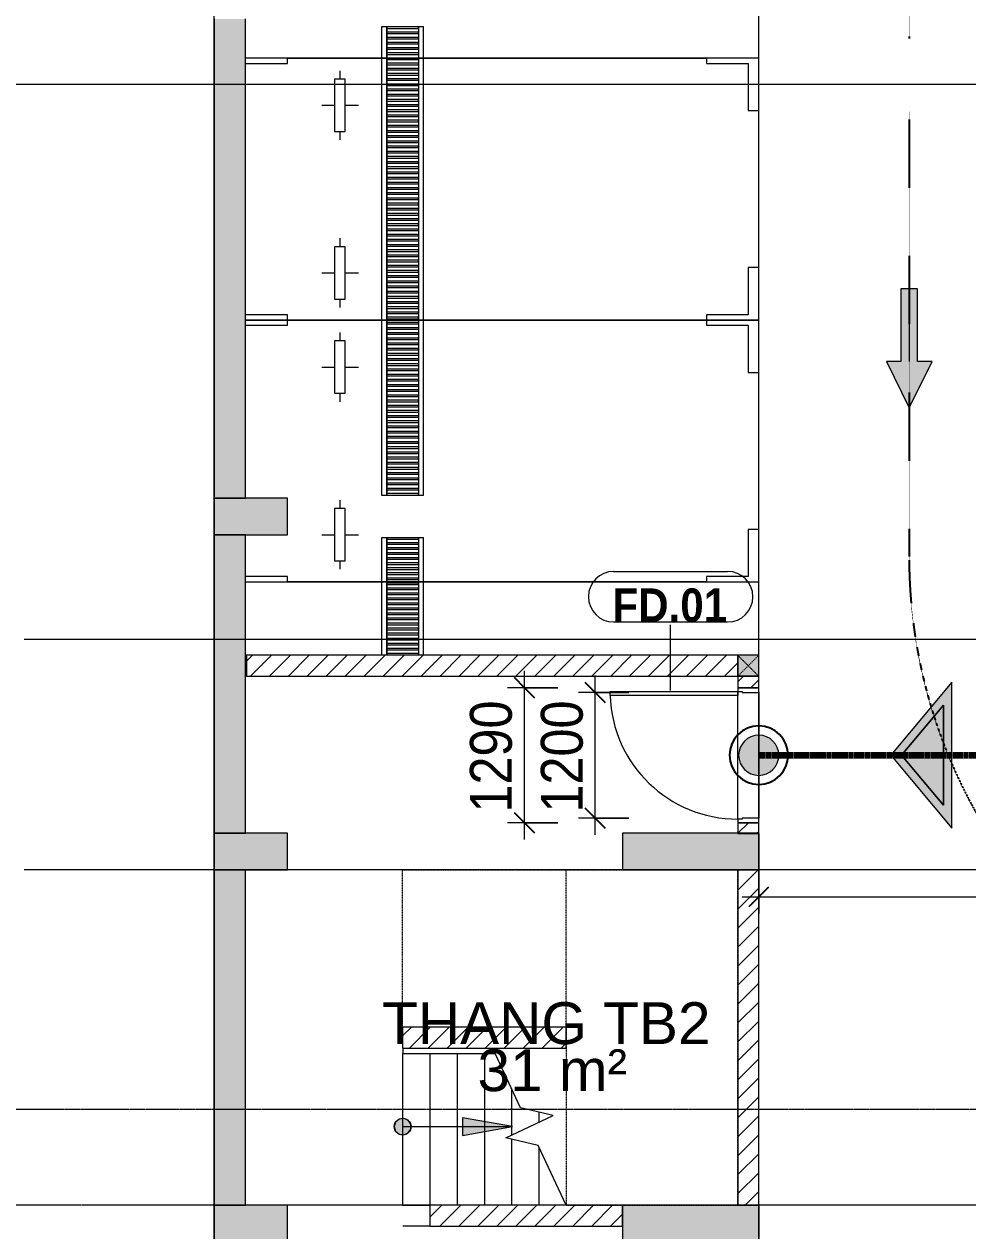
# Model space of a CAD drawing. Header units: millimetres. Extents: x 25998 to 252958, y -15958 to 83425.
# Drawn here: x 31839 to 40849, y 33591 to 45113 of the extents above; entities that cross this region are included whole.
import ezdxf

# ---------------------------------------------------------------- set-up
doc = ezdxf.new("R2010")
doc.units = ezdxf.units.MM
for name, pattern in [('1 NÉT CALL OUT', [6, 3, -3]), ('Dash', [6, 3, -3]), ('Dash 1_16_', [3.175, 1.5875, -1.5875]), ('Dash 1_8_', [6.35, 3.175, -3.175]), ('Dash Dot 3_16_', [7.9375, 4.7625, -1.5875, 0, -1.5875]), ('Grid Line', [22.225, 12.7, -3.175, 3.175, -3.175]), ('Overhead', [3.96875, 2.38125, -1.5875])]:
    doc.linetypes.add(name, pattern=pattern)
for name, color, linetype, lineweight in [('0-1', 7, 'Continuous', 5), ('A-ANNO-DIMS', 211, 'Continuous', 9), ('A-ANNO-DIMS-160', 211, 'Continuous', 9), ('A-ANNO-NOTE', 131, 'Continuous', 9), ('A-ANNO-NOTE-1', 131, 'Continuous', 25), ('A-AREA', 32, 'Dash 1_8_', 9), ('A-AREA-IDEN', 2, 'Continuous', 9), ('A-DETL-1', 90, 'Dash 1_16_', 25), ('A-DETL-2', 90, '1 NÉT CALL OUT', 100), ('A-DETL-GENF-2', 1, 'Continuous', 9), ('A-DOOR-1', 1, 'Continuous', 9), ('A-DOOR-FRAM-1', 1, 'Continuous', 9), ('A-DOOR-IDEN', 31, 'Continuous', 9), ('A-FLOR', 192, 'Continuous', 9), ('A-FLOR-HRAL', 11, 'Continuous', 9), ('A-WALL', 113, 'Continuous', 9), ('A-WALL-1', 113, 'Continuous', 18), ('A-WALL-PATT-1', 7, 'Continuous', 9), ('A-WALL-PATT-2', 111, 'Continuous', 9), ('C-PRKG', 70, 'Continuous', 9), ('G-ANNO-SYMB-1', 111, 'Dash Dot 3_16_', 18), ('L-SITE-WALL-1', 250, 'Continuous', 18), ('L-SITE-WALL-2', 7, 'Continuous', 9), ('M-EQPM', 50, 'Continuous', 9), ('S-COLS', 52, 'Continuous', 9), ('S-COLS-1', 52, 'Continuous', 5), ('S-COLS-2', 250, 'Continuous', 18), ('S-COLS-3', 7, 'Continuous', 9), ('S-COLS-4', 52, 'Dash', 9), ('S-COLS-5', 52, 'Continuous', 18), ('S-COLS-HDLN', 52, 'Dash', 9), ('S-GRID-1', 1, 'Grid Line', 9), ('S-STRS', 31, 'Continuous', 9), ('S-STRS-ANNO', 31, 'Continuous', 9), ('S-STRS-MBND', 31, 'Overhead', 9), ('S-STRS-MBND-1', 31, 'Continuous', 9)]:
    doc.layers.add(name, color=color, linetype=linetype, lineweight=lineweight)
doc.styles.add('Arial_3', font='arial_0.ttf', dxfattribs={"height": 400})
doc.styles.add('Arial_B', font='arialbd_0.ttf', dxfattribs={"width": 0.9, "height": 320})
doc.styles.add('UTM Avo', font='UTM Avo.ttf', dxfattribs={"width": 0.9, "height": 400})
doc.dimstyles.new('1_Dim_chi_tiet_2_5', dxfattribs={"dimscale": 304.8, "dimtxt": 399.720379, "dimasz": 0.629921, "dimexe": 0.524934, "dimexo": 0.0625, "dimgap": 0.052493, "dimtad": 1, "dimdec": 0, "dimrnd": 5, "dimzin": 0, "dimdsep": 46, "dimtxsty": 'UTM Avo', "dimblk1": 'OBLIQUE', "dimblk2": 'OBLIQUE', "dimsah": 1, "dimcen": 0.09, "dimdle": 0.524934, "dimazin": 0, "dimtfac": 1, "dimtdec": 4, "dimtix": 1, "dimtmove": 0, "dimatfit": 3, "dimfxl": 1.049869, "dimfxlon": 1, "dimtvp": 1, "dimtolj": 1, "dimtzin": 0, "dimarcsym": 2})
pattern_1 = [(45, (0, 0), (-90.50967, 90.50967), [])]

# ---------------------------------------------------------------- blocks, each defined once
blk = doc.blocks.new('NCV_TKTC_KET CAU_rvt-1-TKCS_MB TẦNG HẦM')
at = {"layer": 'A-WALL-PATT-1'}
for points in [[(33653, 40587), (33953, 40587), (33953, 45162), (33653, 45162), (33653, 40587)], [(33653, 37387), (33953, 37387), (33953, 40237), (33653, 40237), (33653, 38432)], [(33653, 33837), (33953, 33837), (33953, 37037), (33653, 37037), (33653, 33837)]]:
    blk.add_hatch(color=256, dxfattribs=at).paths.add_polyline_path(points)
at = {"layer": 'S-COLS-1'}
for points in [[(34353, 40237), (34353, 40587), (33653, 40587), (33653, 40237), (33963, 40237)], [(33653, 37037), (34353, 37037), (34353, 37387), (33653, 37387), (33653, 37037)], [(38653, 37037), (38853, 37037), (38853, 37387), (37553, 37387), (37553, 37037)], [(33653, 33487), (34353, 33487), (34353, 33837), (33653, 33837), (33653, 33487)], [(38653, 33487), (38853, 33487), (38853, 33836), (37553, 33837), (37553, 33487), (38381, 33487)]]:
    blk.add_hatch(color=256, dxfattribs=at).paths.add_polyline_path(points)
at = {"layer": 'L-SITE-WALL-1'}
for p, q in [((33653, 45162), (33653, 40587)), ((33953, 40587), (33953, 45162)), ((33653, 40237), (33653, 37387)), ((33953, 37387), (33953, 40237)), ((33653, 37037), (33653, 33837)), ((33953, 33837), (33953, 37037))]:
    blk.add_line(p, q, dxfattribs=at)
at = {"layer": 'L-SITE-WALL-2'}
for p, q in [((33653, 40587), (33953, 40587)), ((33953, 40237), (33653, 40237)), ((33653, 37387), (33953, 37387)), ((33953, 37037), (33653, 37037)), ((33653, 33837), (33953, 33837))]:
    blk.add_line(p, q, dxfattribs=at)
at = {"layer": 'S-COLS-2'}
for p, q in [((33653, 40587), (33653, 40237)), ((34353, 40587), (33953, 40587)), ((34353, 40237), (34353, 40587)), ((33953, 40237), (34353, 40237)), ((33653, 37387), (33653, 37037)), ((34353, 37387), (33953, 37387)), ((34353, 37037), (34353, 37387)), ((37553, 37387), (37553, 37037)), ((38853, 37387), (37553, 37387)), ((38853, 37037), (38853, 37387)), ((33953, 37037), (34353, 37037)), ((37553, 37037), (38853, 37037)), ((33653, 33837), (33653, 33487)), ((34353, 33837), (33953, 33837)), ((34353, 33487), (34353, 33837)), ((37553, 33837), (37553, 33487)), ((38853, 33837), (37553, 33837)), ((38853, 33487), (38853, 33837))]:
    blk.add_line(p, q, dxfattribs=at)
at = {"layer": 'S-COLS-3'}
for p, q in [((33953, 40587), (33653, 40587)), ((33653, 40237), (33953, 40237)), ((33953, 37387), (33653, 37387)), ((33653, 37037), (33953, 37037)), ((33953, 33837), (33653, 33837))]:
    blk.add_line(p, q, dxfattribs=at)
blk = doc.blocks.new('xe oto1 - xe oto-V7-TKCS_MB TẦNG HẦM')
at = {"layer": 'C-PRKG'}
for p, q in [((-2500, 4900), (-2500, 4500)), ((-2500, 4900), (-2500, 0)), ((-2450, 4500), (-2450, 4900)), ((-50, 4900), (-50, 4500)), ((0, 4500), (0, 4900)), ((0, 0), (0, 4900)), ((-2500, 4500), (-2450, 4500)), ((-2500, 500), (-2500, 4500)), ((-2500, 4500), (-2500, 500)), ((-50, 4500), (0, 4500)), ((0, 500), (0, 4500)), ((0, 4500), (0, 500)), ((-2050, 4170), (-2050, 4050)), ((-2050, 4170), (-2050, 4050)), ((-450, 4170), (-450, 4050)), ((-450, 4170), (-450, 4050)), ((-1800, 4050), (-2300, 4050)), ((-2300, 4050), (-2300, 3950)), ((-1800, 3950), (-1800, 4050)), ((-200, 4050), (-700, 4050)), ((-700, 4050), (-700, 3950)), ((-200, 3950), (-200, 4050)), ((-2300, 4000), (-2380, 4000)), ((-2300, 4000), (-2380, 4000)), ((-2300, 3950), (-1800, 3950)), ((-2050, 3950), (-2050, 3820)), ((-2050, 3950), (-2050, 3820)), ((-1720, 4000), (-1800, 4000)), ((-1720, 4000), (-1800, 4000)), ((-700, 4000), (-780, 4000)), ((-700, 4000), (-780, 4000)), ((-700, 3950), (-200, 3950)), ((-450, 3950), (-450, 3820)), ((-450, 3950), (-450, 3820)), ((-120, 4000), (-200, 4000)), ((-120, 4000), (-200, 4000)), ((-2450, 500), (-2500, 500)), ((-2500, 500), (-2500, 0)), ((-2450, 100), (-2450, 500)), ((0, 500), (-50, 500)), ((-50, 500), (-50, 100)), ((0, 0), (0, 500)), ((-2500, 0), (-2000, 0)), ((-2500, 0), (0, 0)), ((-2000, 100), (-2450, 100)), ((-2000, 0), (-2000, 100)), ((-500, 100), (-500, 0)), ((-50, 100), (-500, 100)), ((-500, 0), (0, 0))]:
    blk.add_line(p, q, dxfattribs=at)
blk = doc.blocks.new('FD_01 - FD_01-1200x2200mm-1787917-TKCS_MB TẦNG HẦM')
at = {"layer": 'A-DETL-GENF-2'}
for p, q in [((570, 100), (570, 1320)), ((570, 1320), (610, 1320)), ((610, 1320), (610, 100)), ((610, 100), (570, 100))]:
    blk.add_line(p, q, dxfattribs=at)
blk.add_arc((610, 100), 1220, 91.8789, 180, dxfattribs=at)
at = {"layer": 'A-DOOR-FRAM-1'}
for p, q in [((-610, 100), (-645, 100)), ((-645, 100), (-645, -100)), ((-610, 60), (-610, 100)), ((-600, 60), (-610, 60)), ((-600, -100), (-600, 60)), ((610, 60), (600, 60)), ((600, 60), (600, -100)), ((645, 100), (610, 100)), ((610, 100), (610, 60)), ((645, -100), (645, 100)), ((-645, -100), (-600, -100)), ((600, -100), (645, -100))]:
    blk.add_line(p, q, dxfattribs=at)
blk = doc.blocks.new('THOAT NUOC 300 - w300-4035849-TKCS_MB TẦNG HẦM')
at = {"layer": 'M-EQPM'}
for p, q in [((-2237.5, 150), (-2237.5, 200)), ((-2237.5, 200), (2237.5, 200)), ((-2237.5, -150), (-2237.5, 150)), ((-2217.5, 150), (-2237.5, 150)), ((2237.5, 150), (-2237.5, 150)), ((-2217.5, 150), (-2217.5, -150)), ((-2188, -150), (-2188, 150)), ((-2168, 150), (-2188, 150)), ((-2168, 150), (-2168, -150)), ((-2138.5, -150), (-2138.5, 150)), ((-2118.5, 150), (-2138.5, 150)), ((-2118.5, 150), (-2118.5, -150)), ((-2089, -150), (-2089, 150)), ((-2069, 150), (-2089, 150)), ((-2069, 150), (-2069, -150)), ((-2039.5, -150), (-2039.5, 150)), ((-2019.5, 150), (-2039.5, 150)), ((-2019.5, 150), (-2019.5, -150)), ((-1990, -150), (-1990, 150)), ((-1970, 150), (-1990, 150)), ((-1970, 150), (-1970, -150)), ((-1940.5, -150), (-1940.5, 150)), ((-1920.5, 150), (-1940.5, 150)), ((-1920.5, 150), (-1920.5, -150)), ((-1891, -150), (-1891, 150)), ((-1871, 150), (-1891, 150)), ((-1871, 150), (-1871, -150)), ((-1841.5, -150), (-1841.5, 150)), ((-1821.5, 150), (-1841.5, 150)), ((-1821.5, 150), (-1821.5, -150)), ((-1792, -150), (-1792, 150)), ((-1772, 150), (-1792, 150)), ((-1772, 150), (-1772, -150)), ((-1742.5, -150), (-1742.5, 150)), ((-1722.5, 150), (-1742.5, 150)), ((-1722.5, 150), (-1722.5, -150)), ((-1693, -150), (-1693, 150)), ((-1673, 150), (-1693, 150)), ((-1673, 150), (-1673, -150)), ((-1643.5, -150), (-1643.5, 150)), ((-1623.5, 150), (-1643.5, 150)), ((-1623.5, 150), (-1623.5, -150)), ((-1594, -150), (-1594, 150)), ((-1574, 150), (-1594, 150)), ((-1574, 150), (-1574, -150)), ((-1544.5, -150), (-1544.5, 150)), ((-1524.5, 150), (-1544.5, 150)), ((-1524.5, 150), (-1524.5, -150)), ((-1495, -150), (-1495, 150)), ((-1475, 150), (-1495, 150)), ((-1475, 150), (-1475, -150)), ((-1445.5, -150), (-1445.5, 150)), ((-1425.5, 150), (-1445.5, 150)), ((-1425.5, 150), (-1425.5, -150)), ((-1396, -150), (-1396, 150)), ((-1376, 150), (-1396, 150)), ((-1376, 150), (-1376, -150)), ((-1346.5, -150), (-1346.5, 150)), ((-1326.5, 150), (-1346.5, 150)), ((-1326.5, 150), (-1326.5, -150)), ((-1297, -150), (-1297, 150)), ((-1277, 150), (-1297, 150)), ((-1277, 150), (-1277, -150)), ((-1247.5, -150), (-1247.5, 150)), ((-1227.5, 150), (-1247.5, 150)), ((-1227.5, 150), (-1227.5, -150)), ((-1198, -150), (-1198, 150)), ((-1178, 150), (-1198, 150)), ((-1178, 150), (-1178, -150)), ((-1148.5, -150), (-1148.5, 150)), ((-1128.5, 150), (-1148.5, 150)), ((-1128.5, 150), (-1128.5, -150)), ((-1099, -150), (-1099, 150)), ((-1079, 150), (-1099, 150)), ((-1079, 150), (-1079, -150)), ((-1049.5, -150), (-1049.5, 150)), ((-1029.5, 150), (-1049.5, 150)), ((-1029.5, 150), (-1029.5, -150)), ((-1000, -150), (-1000, 150)), ((-980, 150), (-1000, 150)), ((-980, 150), (-980, -150)), ((-950.5, -150), (-950.5, 150)), ((-930.5, 150), (-950.5, 150)), ((-930.5, 150), (-930.5, -150)), ((-901, -150), (-901, 150)), ((-881, 150), (-901, 150)), ((-881, 150), (-881, -150)), ((-851.5, -150), (-851.5, 150)), ((-831.5, 150), (-851.5, 150)), ((-831.5, 150), (-831.5, -150)), ((-802, -150), (-802, 150)), ((-782, 150), (-802, 150)), ((-782, 150), (-782, -150)), ((-752.5, -150), (-752.5, 150)), ((-732.5, 150), (-752.5, 150)), ((-732.5, 150), (-732.5, -150)), ((-703, -150), (-703, 150)), ((-683, 150), (-703, 150)), ((-683, 150), (-683, -150)), ((-653.5, -150), (-653.5, 150)), ((-633.5, 150), (-653.5, 150)), ((-633.5, 150), (-633.5, -150)), ((-604, -150), (-604, 150)), ((-584, 150), (-604, 150)), ((-584, 150), (-584, -150)), ((-554.5, -150), (-554.5, 150)), ((-534.5, 150), (-554.5, 150)), ((-534.5, 150), (-534.5, -150)), ((-505, -150), (-505, 150)), ((-485, 150), (-505, 150)), ((-485, 150), (-485, -150)), ((-455.5, -150), (-455.5, 150)), ((-435.5, 150), (-455.5, 150)), ((-435.5, 150), (-435.5, -150)), ((-406, -150), (-406, 150)), ((-386, 150), (-406, 150)), ((-386, 150), (-386, -150)), ((-356.5, -150), (-356.5, 150)), ((-336.5, 150), (-356.5, 150)), ((-336.5, 150), (-336.5, -150)), ((-307, -150), (-307, 150)), ((-287, 150), (-307, 150)), ((-287, 150), (-287, -150)), ((-257.5, -150), (-257.5, 150)), ((-237.5, 150), (-257.5, 150)), ((-237.5, 150), (-237.5, -150)), ((-208, -150), (-208, 150)), ((-188, 150), (-208, 150)), ((-188, 150), (-188, -150)), ((-158.5, -150), (-158.5, 150)), ((-138.5, 150), (-158.5, 150)), ((-138.5, 150), (-138.5, -150)), ((-109, -150), (-109, 150)), ((-89, 150), (-109, 150)), ((-89, 150), (-89, -150)), ((-59.5, -150), (-59.5, 150)), ((-39.5, 150), (-59.5, 150)), ((-39.5, 150), (-39.5, -150)), ((-10, -150), (-10, 150)), ((10, 150), (-10, 150)), ((10, 150), (10, -150)), ((39.5, -150), (39.5, 150)), ((59.5, 150), (39.5, 150)), ((59.5, 150), (59.5, -150)), ((89, -150), (89, 150)), ((109, 150), (89, 150)), ((109, 150), (109, -150)), ((138.5, -150), (138.5, 150)), ((158.5, 150), (138.5, 150)), ((158.5, 150), (158.5, -150)), ((188, -150), (188, 150)), ((208, 150), (188, 150)), ((208, 150), (208, -150)), ((237.5, -150), (237.5, 150)), ((257.5, 150), (237.5, 150)), ((257.5, 150), (257.5, -150)), ((287, -150), (287, 150)), ((307, 150), (287, 150)), ((307, 150), (307, -150)), ((336.5, -150), (336.5, 150)), ((356.5, 150), (336.5, 150)), ((356.5, 150), (356.5, -150)), ((386, -150), (386, 150)), ((406, 150), (386, 150)), ((406, 150), (406, -150)), ((435.5, -150), (435.5, 150)), ((455.5, 150), (435.5, 150)), ((455.5, 150), (455.5, -150)), ((485, -150), (485, 150)), ((505, 150), (485, 150)), ((505, 150), (505, -150)), ((534.5, -150), (534.5, 150)), ((554.5, 150), (534.5, 150)), ((554.5, 150), (554.5, -150)), ((584, -150), (584, 150)), ((604, 150), (584, 150)), ((604, 150), (604, -150)), ((633.5, -150), (633.5, 150)), ((653.5, 150), (633.5, 150)), ((653.5, 150), (653.5, -150)), ((683, -150), (683, 150)), ((703, 150), (683, 150)), ((703, 150), (703, -150)), ((732.5, -150), (732.5, 150)), ((752.5, 150), (732.5, 150)), ((752.5, 150), (752.5, -150)), ((782, -150), (782, 150)), ((802, 150), (782, 150)), ((802, 150), (802, -150)), ((831.5, -150), (831.5, 150)), ((851.5, 150), (831.5, 150)), ((851.5, 150), (851.5, -150)), ((881, -150), (881, 150)), ((901, 150), (881, 150)), ((901, 150), (901, -150)), ((930.5, -150), (930.5, 150)), ((950.5, 150), (930.5, 150)), ((950.5, 150), (950.5, -150)), ((980, -150), (980, 150)), ((1000, 150), (980, 150)), ((1000, 150), (1000, -150)), ((1029.5, -150), (1029.5, 150)), ((1049.5, 150), (1029.5, 150)), ((1049.5, 150), (1049.5, -150)), ((1079, -150), (1079, 150)), ((1099, 150), (1079, 150)), ((1099, 150), (1099, -150)), ((1128.5, -150), (1128.5, 150)), ((1148.5, 150), (1128.5, 150)), ((1148.5, 150), (1148.5, -150)), ((1178, -150), (1178, 150)), ((1198, 150), (1178, 150)), ((1198, 150), (1198, -150)), ((1227.5, -150), (1227.5, 150)), ((1247.5, 150), (1227.5, 150)), ((1247.5, 150), (1247.5, -150)), ((1277, -150), (1277, 150)), ((1297, 150), (1277, 150)), ((1297, 150), (1297, -150)), ((1326.5, -150), (1326.5, 150)), ((1346.5, 150), (1326.5, 150)), ((1346.5, 150), (1346.5, -150)), ((1376, -150), (1376, 150)), ((1396, 150), (1376, 150)), ((1396, 150), (1396, -150)), ((1425.5, -150), (1425.5, 150)), ((1445.5, 150), (1425.5, 150)), ((1445.5, 150), (1445.5, -150)), ((1475, -150), (1475, 150)), ((1495, 150), (1475, 150)), ((1495, 150), (1495, -150)), ((1524.5, -150), (1524.5, 150)), ((1544.5, 150), (1524.5, 150)), ((1544.5, 150), (1544.5, -150)), ((1574, -150), (1574, 150)), ((1594, 150), (1574, 150)), ((1594, 150), (1594, -150)), ((1623.5, -150), (1623.5, 150)), ((1643.5, 150), (1623.5, 150)), ((1643.5, 150), (1643.5, -150)), ((1673, -150), (1673, 150)), ((1693, 150), (1673, 150)), ((1693, 150), (1693, -150)), ((1722.5, -150), (1722.5, 150)), ((1742.5, 150), (1722.5, 150)), ((1742.5, 150), (1742.5, -150)), ((1772, -150), (1772, 150)), ((1792, 150), (1772, 150)), ((1792, 150), (1792, -150)), ((1821.5, -150), (1821.5, 150)), ((1841.5, 150), (1821.5, 150)), ((1841.5, 150), (1841.5, -150)), ((1871, -150), (1871, 150)), ((1891, 150), (1871, 150)), ((1891, 150), (1891, -150)), ((1920.5, -150), (1920.5, 150)), ((1940.5, 150), (1920.5, 150)), ((1940.5, 150), (1940.5, -150)), ((1970, -150), (1970, 150)), ((1990, 150), (1970, 150)), ((1990, 150), (1990, -150)), ((2019.5, -150), (2019.5, 150)), ((2039.5, 150), (2019.5, 150)), ((2039.5, 150), (2039.5, -150)), ((2069, -150), (2069, 150)), ((2089, 150), (2069, 150)), ((2089, 150), (2089, -150)), ((2118.5, -150), (2118.5, 150)), ((2138.5, 150), (2118.5, 150)), ((2138.5, 150), (2138.5, -150)), ((2168, -150), (2168, 150)), ((2188, 150), (2168, 150)), ((2188, 150), (2188, -150)), ((2217.5, -150), (2217.5, 150)), ((2237.5, 150), (2217.5, 150)), ((2237.5, 200), (2237.5, 150)), ((2237.5, 150), (2237.5, -150)), ((-2237.5, -150), (-2217.5, -150)), ((-2237.5, -200), (-2237.5, -150)), ((2237.5, -150), (-2237.5, -150)), ((-2237.5, -200), (2237.5, -200)), ((-2188, -150), (-2168, -150)), ((-2138.5, -150), (-2118.5, -150)), ((-2089, -150), (-2069, -150)), ((-2039.5, -150), (-2019.5, -150)), ((-1990, -150), (-1970, -150)), ((-1940.5, -150), (-1920.5, -150)), ((-1891, -150), (-1871, -150)), ((-1841.5, -150), (-1821.5, -150)), ((-1792, -150), (-1772, -150)), ((-1742.5, -150), (-1722.5, -150)), ((-1693, -150), (-1673, -150)), ((-1643.5, -150), (-1623.5, -150)), ((-1594, -150), (-1574, -150)), ((-1544.5, -150), (-1524.5, -150)), ((-1495, -150), (-1475, -150)), ((-1445.5, -150), (-1425.5, -150)), ((-1396, -150), (-1376, -150)), ((-1346.5, -150), (-1326.5, -150)), ((-1297, -150), (-1277, -150)), ((-1247.5, -150), (-1227.5, -150)), ((-1198, -150), (-1178, -150)), ((-1148.5, -150), (-1128.5, -150)), ((-1099, -150), (-1079, -150)), ((-1049.5, -150), (-1029.5, -150)), ((-1000, -150), (-980, -150)), ((-950.5, -150), (-930.5, -150)), ((-901, -150), (-881, -150)), ((-851.5, -150), (-831.5, -150)), ((-802, -150), (-782, -150)), ((-752.5, -150), (-732.5, -150)), ((-703, -150), (-683, -150)), ((-653.5, -150), (-633.5, -150)), ((-604, -150), (-584, -150)), ((-554.5, -150), (-534.5, -150)), ((-505, -150), (-485, -150)), ((-455.5, -150), (-435.5, -150)), ((-406, -150), (-386, -150)), ((-356.5, -150), (-336.5, -150)), ((-307, -150), (-287, -150)), ((-257.5, -150), (-237.5, -150)), ((-208, -150), (-188, -150)), ((-158.5, -150), (-138.5, -150)), ((-109, -150), (-89, -150)), ((-59.5, -150), (-39.5, -150)), ((-10, -150), (10, -150)), ((39.5, -150), (59.5, -150)), ((89, -150), (109, -150)), ((138.5, -150), (158.5, -150)), ((188, -150), (208, -150)), ((237.5, -150), (257.5, -150)), ((287, -150), (307, -150)), ((336.5, -150), (356.5, -150)), ((386, -150), (406, -150)), ((435.5, -150), (455.5, -150)), ((485, -150), (505, -150)), ((534.5, -150), (554.5, -150)), ((584, -150), (604, -150)), ((633.5, -150), (653.5, -150)), ((683, -150), (703, -150)), ((732.5, -150), (752.5, -150)), ((782, -150), (802, -150)), ((831.5, -150), (851.5, -150)), ((881, -150), (901, -150)), ((930.5, -150), (950.5, -150)), ((980, -150), (1000, -150)), ((1029.5, -150), (1049.5, -150)), ((1079, -150), (1099, -150)), ((1128.5, -150), (1148.5, -150)), ((1178, -150), (1198, -150)), ((1227.5, -150), (1247.5, -150)), ((1277, -150), (1297, -150)), ((1326.5, -150), (1346.5, -150)), ((1376, -150), (1396, -150)), ((1425.5, -150), (1445.5, -150)), ((1475, -150), (1495, -150)), ((1524.5, -150), (1544.5, -150)), ((1574, -150), (1594, -150)), ((1623.5, -150), (1643.5, -150)), ((1673, -150), (1693, -150)), ((1722.5, -150), (1742.5, -150)), ((1772, -150), (1792, -150)), ((1821.5, -150), (1841.5, -150)), ((1871, -150), (1891, -150)), ((1920.5, -150), (1940.5, -150)), ((1970, -150), (1990, -150)), ((2019.5, -150), (2039.5, -150)), ((2069, -150), (2089, -150)), ((2118.5, -150), (2138.5, -150)), ((2168, -150), (2188, -150)), ((2217.5, -150), (2237.5, -150)), ((2237.5, -150), (2237.5, -200))]:
    blk.add_line(p, q, dxfattribs=at)
blk = doc.blocks.new('Top Rail Type - Top Rail_Internal_-3803900-TKCS_MB TẦNG HẦM')
at = {"layer": 'A-FLOR-HRAL'}
for p, q in [((35453, 35335), (35453, 35285)), ((35453, 35335), (36313, 35335)), ((35453, 35285), (36337, 35285)), ((36337, 35285), (36313, 35335))]:
    blk.add_line(p, q, dxfattribs=at)
blk = doc.blocks.new('G1_SOF - BO TRU - 200x200-3845341-TKCS_MB TẦNG HẦM')
at = {"layer": 'S-COLS-HDLN'}
for p, q in [((-100, 100), (100, -100)), ((100, 100), (-100, -100))]:
    blk.add_line(p, q, dxfattribs=at)
blk = doc.blocks.new('THOAT NUOC 300 - w300-4038355-TKCS_MB TẦNG HẦM')
at = {"layer": 'M-EQPM'}
for p, q in [((-562, 200), (563, 200)), ((-542, 150), (-562, 150)), ((563, 150), (-562, 150)), ((-542, 150), (-542, -150)), ((-514, -150), (-514, 150)), ((-494, 150), (-514, 150)), ((-494, 150), (-494, -150)), ((-466, -150), (-466, 150)), ((-446, 150), (-466, 150)), ((-446, 150), (-446, -150)), ((-418, -150), (-418, 150)), ((-398, 150), (-418, 150)), ((-398, 150), (-398, -150)), ((-370, -150), (-370, 150)), ((-350, 150), (-370, 150)), ((-350, 150), (-350, -150)), ((-322, -150), (-322, 150)), ((-302, 150), (-322, 150)), ((-302, 150), (-302, -150)), ((-274, -150), (-274, 150)), ((-254, 150), (-274, 150)), ((-254, 150), (-254, -150)), ((-226, -150), (-226, 150)), ((-206, 150), (-226, 150)), ((-206, 150), (-206, -150)), ((-178, -150), (-178, 150)), ((-158, 150), (-178, 150)), ((-158, 150), (-158, -150)), ((-130, -150), (-130, 150)), ((-110, 150), (-130, 150)), ((-110, 150), (-110, -150)), ((-82, -150), (-82, 150)), ((-62, 150), (-82, 150)), ((-62, 150), (-62, -150)), ((-34, -150), (-34, 150)), ((-14, 150), (-34, 150)), ((-14, 150), (-14, -150)), ((14, -150), (14, 150)), ((34, 150), (14, 150)), ((34, 150), (34, -150)), ((62, -150), (62, 150)), ((82, 150), (62, 150)), ((82, 150), (82, -150)), ((110, -150), (110, 150)), ((130, 150), (110, 150)), ((130, 150), (130, -150)), ((158, -150), (158, 150)), ((178, 150), (158, 150)), ((178, 150), (178, -150)), ((206, -150), (206, 150)), ((226, 150), (206, 150)), ((226, 150), (226, -150)), ((254, -150), (254, 150)), ((274, 150), (254, 150)), ((274, 150), (274, -150)), ((302, -150), (302, 150)), ((322, 150), (302, 150)), ((322, 150), (322, -150)), ((350, -150), (350, 150)), ((370, 150), (350, 150)), ((370, 150), (370, -150)), ((398, -150), (398, 150)), ((418, 150), (398, 150)), ((418, 150), (418, -150)), ((446, -150), (446, 150)), ((466, 150), (446, 150)), ((466, 150), (466, -150)), ((494, -150), (494, 150)), ((514, 150), (494, 150)), ((514, 150), (514, -150)), ((543, -150), (543, 150)), ((563, 150), (543, 150)), ((563, 200), (563, 150)), ((563, 150), (563, -150)), ((-562, -150), (-542, -150)), ((563, -150), (-562, -150)), ((-562, -200), (563, -200)), ((-514, -150), (-494, -150)), ((-466, -150), (-446, -150)), ((-418, -150), (-398, -150)), ((-370, -150), (-350, -150)), ((-322, -150), (-302, -150)), ((-274, -150), (-254, -150)), ((-226, -150), (-206, -150)), ((-178, -150), (-158, -150)), ((-130, -150), (-110, -150)), ((-82, -150), (-62, -150)), ((-34, -150), (-14, -150)), ((14, -150), (34, -150)), ((62, -150), (82, -150)), ((110, -150), (130, -150)), ((158, -150), (178, -150)), ((206, -150), (226, -150)), ((254, -150), (274, -150)), ((302, -150), (322, -150)), ((350, -150), (370, -150)), ((398, -150), (418, -150)), ((446, -150), (466, -150)), ((494, -150), (514, -150)), ((543, -150), (563, -150)), ((563, -150), (563, -200))]:
    blk.add_line(p, q, dxfattribs=at)
blk = doc.blocks.new('MUI TEN - Moc lat gach-622134-TKCS_MB TẦNG HẦM')
at = {"layer": 'A-ANNO-NOTE'}
blk.add_hatch(color=256, dxfattribs=at).paths.add_polyline_path([(-0.511, 2.7), (-1.367, 2.7), (-0.011, 5.48), (1.345, 2.7), (0.489, 2.7), (0.489, -1.628), (-0.511, -1.628)])
for p, q in [((-0.011, 5.48), (-1.367, 2.7)), ((1.345, 2.7), (-0.011, 5.48)), ((-1.367, 2.7), (-0.511, 2.7)), ((-0.511, 2.7), (-0.511, -1.628)), ((-0.011, -1.298), (-0.011, 2.7)), ((0.489, -1.628), (0.489, 2.7)), ((0.489, 2.7), (1.345, 2.7)), ((-0.511, -1.628), (0.489, -1.628))]:
    blk.add_line(p, q, dxfattribs=at)
blk = doc.blocks.new('DIMBLOCK21-TKCS_MB TẦNG HẦM')
at = {"layer": 'A-ANNO-DIMS-160'}
for p, q in [((38853, 37101), (38853, 36621)), ((38853, 36781), (38853, 37101)), ((44453, 37101), (44453, 36621)), ((44453, 36781), (44453, 37101)), ((38693, 36781), (44613, 36781))]:
    blk.add_line(p, q, dxfattribs=at)
at = {"layer": 'A-ANNO-DIMS-160', "lineweight": 25}
for p, q in [((38853, 36781), (38949, 36877)), ((44453, 36781), (44549, 36877)), ((38853, 36781), (38757, 36685)), ((44453, 36781), (44357, 36685))]:
    blk.add_line(p, q, dxfattribs=at)
at = {"layer": 'A-ANNO-DIMS-160', "color": 0, "insert": (41105, 37301), "char_height": 400, "width": 1314.64, "attachment_point": 1, "line_spacing_factor": 1.110334, "style": 'UTM Avo'}
blk.add_mtext('5600', dxfattribs=at)
blk = doc.blocks.new('_Oblique')
at = {"color": 0, "linetype": 'ByBlock', "lineweight": -2}
blk.add_line((-0.5, -0.5), (0.5, 0.5), dxfattribs=at)
blk = doc.blocks.new('HDNDCT_GHI CHÚ CỬA CHỐNG CHÁY EI60 - HDNDCT_GHI CHÚ CỬA CHỐNG CHÁY EI60-1614697-TKCS_MB TẦNG HẦM')
at = {"layer": 'A-ANNO-NOTE'}
h = blk.add_hatch(color=256, dxfattribs=at)
edge = h.paths.add_edge_path()
edge.add_arc((0, 0), 1.2, 0, 180)
edge.add_arc((0, 0), 1.2, 180, 360)
for radius, start, end in [(1.75, 360, 180), (1.2, 360, 180), (1.2, 180, 360)]:
    blk.add_arc((0, 0), radius, start, end, dxfattribs=at)
at = {"layer": 'A-ANNO-NOTE-1'}
for start, end in [(360, 180), (180, 360)]:
    blk.add_arc((0, 0), 1.75, start, end, dxfattribs=at)
blk = doc.blocks.new('STN_Door Tag - STN_Door Tag-1788670-TKCS_MB TẦNG HẦM')
at = {"layer": 'A-DOOR-IDEN'}
for p, q in [((-3.37, 1.495), (3.431, 1.495)), ((-3.37, -1.524), (3.431, -1.524))]:
    blk.add_line(p, q, dxfattribs=at)
for centre, start, end in [((-3.37, -0.015), 90, 270), ((3.431, -0.015), 270, 90)]:
    blk.add_arc(centre, 1.509, start, end, dxfattribs=at)
blk = doc.blocks.new('DIMBLOCK117-TKCS_MB TẦNG HẦM')
at = {"layer": 'A-ANNO-DIMS-160', "lineweight": 25}
for p, q in [((36615, 38777), (36519, 38873)), ((36615, 38777), (36711, 38681)), ((36615, 37487), (36519, 37583)), ((36615, 37487), (36711, 37391))]:
    blk.add_line(p, q, dxfattribs=at)
at = {"layer": 'A-ANNO-DIMS-160'}
for p, q in [((36615, 37327), (36615, 38937)), ((36935, 38777), (36455, 38777)), ((36615, 38777), (36935, 38777)), ((36935, 37487), (36455, 37487)), ((36615, 37487), (36935, 37487))]:
    blk.add_line(p, q, dxfattribs=at)
at = {"layer": 'A-ANNO-DIMS-160', "color": 0, "insert": (36095, 37584), "char_height": 400, "width": 1314.64, "attachment_point": 1, "rotation": 90, "line_spacing_factor": 1.110334, "style": 'UTM Avo'}
blk.add_mtext('1290', dxfattribs=at)
blk = doc.blocks.new('DIMBLOCK118-TKCS_MB TẦNG HẦM')
at = {"layer": 'A-ANNO-DIMS-160'}
for p, q in [((37291, 37372), (37291, 38892)), ((37611, 38732), (37131, 38732)), ((37291, 38732), (37611, 38732)), ((37611, 37532), (37131, 37532)), ((37291, 37532), (37611, 37532))]:
    blk.add_line(p, q, dxfattribs=at)
at = {"layer": 'A-ANNO-DIMS-160', "lineweight": 25}
for p, q in [((37291, 38732), (37195, 38828)), ((37291, 38732), (37387, 38636)), ((37291, 37532), (37195, 37628)), ((37291, 37532), (37387, 37436))]:
    blk.add_line(p, q, dxfattribs=at)
at = {"layer": 'A-ANNO-DIMS-160', "color": 0, "insert": (36772, 37584), "char_height": 400, "width": 1314.64, "attachment_point": 1, "rotation": 90, "line_spacing_factor": 1.110334, "style": 'UTM Avo'}
blk.add_mtext('1200', dxfattribs=at)
blk = doc.blocks.new('HDNDCT_MŨI TÊN THOÁT HIỂM - HDNDCT_MŨI TÊN THOÁT HIỂM-1614704-TKCS_MB TẦNG HẦM')
at = {"layer": 'A-ANNO-NOTE'}
h = blk.add_hatch(color=256, dxfattribs=at)
h.paths.add_polyline_path([(-3.153, 0), (0.5, 4.353), (0.5, -4.353)])
h.paths.add_polyline_path([(-2.5, 0), (0, -2.979), (0, 2.979)])
blk.add_hatch(color=256, dxfattribs=at).paths.add_polyline_path([(0, 2.979), (0, -2.979), (-2.5, 0)])
for p, q in [((0.5, 4.353), (-3.153, 0)), ((0.5, -4.353), (0.5, 4.353)), ((-2.5, 0), (0, 2.979)), ((0, 2.979), (-2.5, 0)), ((0, 2.979), (0, -2.979)), ((0, -2.979), (0, 2.979)), ((-3.153, 0), (0.5, -4.353)), ((0, -2.979), (-2.5, 0)), ((-2.5, 0), (0, -2.979))]:
    blk.add_line(p, q, dxfattribs=at)

msp = doc.modelspace()

# ---------------------------------------------------------------- hatches: boundary and pattern name
at = {"layer": 'A-WALL-PATT-2'}
h = msp.add_hatch(dxfattribs=at)
h.set_pattern_fill('FP_1', color=256, style=0, pattern_type=2)
h.set_pattern_definition(pattern_1)
h.paths.add_polyline_path([(35156.7, 38886.9), (38652.6, 38886.9), (38652.6, 39086.9), (33962.6, 39086.9), (33962.6, 38886.9)])
h = msp.add_hatch(dxfattribs=at)
h.set_pattern_fill('FP_1', color=256, style=0, pattern_type=2)
h.set_pattern_definition(pattern_1)
h.paths.add_polyline_path([(38852.6, 37384.2), (38852.6, 37486.9), (38652.6, 37486.9), (38652.7, 37386.9), (38852.6, 37386.9), (38852.6, 37384.2)])
h.paths.add_polyline_path([(38852.6, 38776.9), (38852.6, 38886.9), (38652.6, 38886.9), (38652.7, 38776.9), (38852.6, 38776.9)])
h = msp.add_hatch(dxfattribs=at)
h.set_pattern_fill('FP_1', color=256, style=0, pattern_type=2)
h.set_pattern_definition(pattern_1)
h.paths.add_polyline_path([(38852.7, 33835.6), (38852.6, 37036.9), (38652.7, 37036.9), (38652.7, 33835.6), (38852.6, 33835.6)])
h = msp.add_hatch(dxfattribs=at)
h.set_pattern_fill('FP_1', color=256, style=0, pattern_type=2)
h.set_pattern_definition(pattern_1)
h.paths.add_polyline_path([(37012.6, 35335.6), (37012.6, 35535.6), (35452.6, 35535.6), (35452.6, 35335.6)])
h = msp.add_hatch(dxfattribs=at)
h.set_pattern_fill('FP_1', color=256, style=0, pattern_type=2)
h.set_pattern_definition(pattern_1)
h.paths.add_polyline_path([(37552.6, 33636.9), (37552.6, 33836.9), (35712.6, 33836.9), (35712.6, 33636.9)])
at = {"layer": 'S-COLS-1'}
msp.add_hatch(color=256, dxfattribs=at).paths.add_polyline_path([(38652.6, 38886.9), (38852.6, 38886.9), (38852.6, 39086.9), (38652.6, 39086.9)])
at = {"layer": 'S-STRS-ANNO'}
h = msp.add_hatch(color=256, dxfattribs=at)
edge = h.paths.add_edge_path()
edge.add_arc((35452.6, 34585.6), 80, 0, 360)
for points in [[(35463.9, 34506.4), (35505, 34525.1), (35529.3, 34563), (35529.3, 34608.1), (35505, 34646), (35463.9, 34664.8), (35419.3, 34658.4), (35385.3, 34628.8), (35372.6, 34585.6), (35385.3, 34542.3), (35419.3, 34512.8)], [(36022.8, 34500.9), (36502.8, 34585.6), (36022.8, 34670.2)]]:
    msp.add_hatch(color=256, dxfattribs=at).paths.add_polyline_path(points)

# ---------------------------------------------------------------- linework, layer by layer
at = {"layer": 'A-AREA'}
msp.add_line((35712.6, 33636.9), (35452.6, 33636.9), dxfattribs=at)
at = {"layer": 'A-DETL-1'}
for p, q in [((40289, 54276.8), (40289, 44976.8)), ((40287.8, 44276.8), (40287.8, 40031.1))]:
    msp.add_line(p, q, dxfattribs=at)
msp.add_arc((45287.8, 40031.1), 5000, 180, 270, dxfattribs=at)
at = {"layer": 'A-DETL-2'}
msp.add_line((38852.6, 38131.9), (41697.6, 38131.9), dxfattribs=at)
at = {"layer": 'A-DOOR-IDEN'}
msp.add_line((38011.1, 38750.3), (38011.1, 39377.8), dxfattribs=at)
at = {"layer": 'A-FLOR'}
for p, q in [((35302.6, 40613.6), (35302.6, 45088.6)), ((35302.6, 45088.6), (35602.6, 45088.6)), ((35602.6, 45088.6), (35602.6, 40613.6)), ((35602.6, 40613.6), (35302.6, 40613.6)), ((35302.6, 39086.9), (35302.6, 40211.9)), ((35302.6, 40211.9), (35602.6, 40211.9)), ((35602.6, 40211.9), (35602.6, 39086.9)), ((33952.6, 39086.9), (33962.6, 39086.9)), ((33962.6, 38886.9), (33952.6, 38886.9)), ((38652.7, 37521.9), (38652.7, 38741.9)), ((38852.6, 38731.9), (38852.6, 37531.9)), ((38852.6, 37384.2), (38852.6, 37036.9)), ((38852.6, 33835.6), (38852.6, 33486.9))]:
    msp.add_line(p, q, dxfattribs=at)
at = {"layer": 'A-WALL'}
for p, q in [((38652.6, 38886.9), (38652.6, 39086.9)), ((38852.6, 38886.9), (38652.6, 38886.9))]:
    msp.add_line(p, q, dxfattribs=at)
at = {"layer": 'A-WALL-1'}
for p, q in [((38652.6, 39086.9), (33962.6, 39086.9)), ((33962.6, 39086.9), (33962.6, 38886.9)), ((33962.6, 38886.9), (38652.6, 38886.9)), ((38652.6, 38886.9), (38652.6, 38776.9)), ((38852.6, 38776.9), (38852.6, 38886.9)), ((38652.6, 38776.9), (38852.6, 38776.9)), ((38852.6, 37486.9), (38652.6, 37486.9)), ((38652.6, 37486.9), (38652.6, 37384.2)), ((38852.6, 37384.2), (38852.6, 37486.9)), ((38652.6, 37384.2), (38852.6, 37384.2)), ((38652.7, 37036.9), (38652.7, 33835.6)), ((38852.7, 37036.9), (38652.7, 37036.9)), ((38852.7, 33835.6), (38852.7, 37036.9)), ((37012.6, 35535.6), (35452.6, 35535.6)), ((35452.6, 35535.6), (35452.6, 35335.6)), ((37012.6, 35335.6), (37012.6, 35535.6)), ((35452.6, 35335.6), (37012.6, 35335.6)), ((37552.6, 33836.9), (35712.6, 33836.9)), ((35712.6, 33836.9), (35712.6, 33636.9)), ((37552.6, 33636.9), (37552.6, 33836.9)), ((38652.7, 33835.6), (38852.7, 33835.6)), ((35712.6, 33636.9), (37552.6, 33636.9))]:
    msp.add_line(p, q, dxfattribs=at)
at = {"layer": 'G-ANNO-SYMB-1'}
msp.add_line((26379.4, 34751.5), (134593.5, 34751.5), dxfattribs=at)
at = {"layer": 'S-COLS'}
for p, q in [((38652.6, 39086.9), (38652.6, 38886.9)), ((38652.6, 38886.9), (38852.6, 38886.9))]:
    msp.add_line(p, q, dxfattribs=at)
at = {"layer": 'S-COLS-5'}
for p, q in [((38852.6, 39086.9), (38652.6, 39086.9)), ((38852.6, 38886.9), (38852.6, 39086.9))]:
    msp.add_line(p, q, dxfattribs=at)
at = {"layer": 'S-GRID-1'}
for p, q in [((33652.6, 16318.9), (33652.6, 77184.9)), ((38852.6, 16318.9), (38852.6, 77184.9)), ((31838.8, 44536.9), (27838.8, 44536.9)), ((128880.9, 44536.9), (31838.8, 44536.9)), ((128880.9, 39236.9), (31838.8, 39236.9)), ((128880.9, 37036.9), (31838.8, 37036.9)), ((33870.8, 33836.9), (29870.8, 33836.9)), ((126848.9, 33836.9), (33870.8, 33836.9))]:
    msp.add_line(p, q, dxfattribs=at)
at = {"layer": 'S-STRS'}
for p, q in [((35452.6, 35285.2), (35452.6, 33835.6)), ((35712.6, 35285.2), (35712.6, 33836.9)), ((35972.6, 35285.2), (35972.6, 33836.9)), ((36232.6, 35285.2), (36232.6, 33836.9)), ((36492.6, 34950.7), (36492.6, 34506.2)), ((36752.6, 34724.5), (36752.6, 34627.4)), ((36492.6, 34466.2), (36492.6, 33836.9)), ((36752.6, 34393.2), (36752.6, 33836.9)), ((35452.6, 33835.6), (35712.6, 33835.6))]:
    msp.add_line(p, q, dxfattribs=at)
at = {"layer": 'S-STRS-ANNO'}
for p, q in [((35385.3, 34628.8), (35372.6, 34585.6)), ((35372.6, 34585.6), (35385.3, 34542.3)), ((35419.3, 34658.4), (35385.3, 34628.8)), ((35463.9, 34664.8), (35419.3, 34658.4)), ((35452.6, 34585.6), (35712.6, 34585.6)), ((35505, 34646), (35463.9, 34664.8)), ((35529.3, 34608.1), (35505, 34646)), ((35529.3, 34563), (35529.3, 34608.1)), ((35712.6, 34585.6), (35972.6, 34585.6)), ((35972.6, 34585.6), (36232.6, 34585.6)), ((36502.8, 34585.6), (36022.8, 34670.2)), ((36022.8, 34670.2), (36022.8, 34500.9)), ((36022.8, 34500.9), (36502.8, 34585.6)), ((36232.6, 34585.6), (36492.6, 34585.6)), ((36492.6, 34585.6), (36502.8, 34585.6)), ((35385.3, 34542.3), (35419.3, 34512.8)), ((35419.3, 34512.8), (35463.9, 34506.4)), ((35463.9, 34506.4), (35505, 34525.1)), ((35505, 34525.1), (35529.3, 34563))]:
    msp.add_line(p, q, dxfattribs=at)
msp.add_circle((35452.6, 34585.6), 80, dxfattribs=at)
at = {"layer": 'S-STRS-MBND'}
for p, q in [((35452.6, 35535.6), (35452.6, 37035.6)), ((37012.6, 37035.6), (35452.6, 37035.6)), ((38652.7, 37035.6), (37012.6, 37035.6)), ((37012.6, 35535.6), (37012.6, 37035.6)), ((38652.7, 33835.6), (38652.7, 37035.6)), ((37012.6, 35535.6), (35452.6, 35535.6)), ((37012.6, 35535.6), (37012.6, 35335.6)), ((36810.3, 35335.6), (37012.6, 35335.6)), ((37012.6, 35335.6), (37012.6, 33835.6)), ((37012.6, 33835.6), (38652.7, 33835.6))]:
    msp.add_line(p, q, dxfattribs=at)
at = {"layer": 'S-STRS-MBND-1'}
for p, q in [((36578.3, 34766.8), (36336.6, 35285.2)), ((36436.3, 34479.9), (36889.4, 34691.2)), ((36889.4, 34691.2), (36578.3, 34766.8)), ((36747.4, 34404.3), (36436.3, 34479.9)), ((37012.6, 33835.6), (36747.4, 34404.3))]:
    msp.add_line(p, q, dxfattribs=at)

# ---------------------------------------------------------------- block references
at = {"layer": '0-1'}
msp.add_blockref('NCV_TKTC_KET CAU_rvt-1-TKCS_MB TẦNG HẦM', (0, 0), dxfattribs=at)
at = {"layer": 'A-ANNO-NOTE', "xscale": 160, "yscale": 160, "zscale": 160, "rotation": 180}
msp.add_blockref('MUI TEN - Moc lat gach-622134-TKCS_MB TẦNG HẦM', (40287.8, 42324.8), dxfattribs=at)
at = {"layer": 'A-ANNO-NOTE', "xscale": 160, "yscale": 160, "zscale": 160}
for name, p in [('HDNDCT_MŨI TÊN THOÁT HIỂM - HDNDCT_MŨI TÊN THOÁT HIỂM-1614704-TKCS_MB TẦNG HẦM', (40616.6, 38131.9)), ('HDNDCT_GHI CHÚ CỬA CHỐNG CHÁY EI60 - HDNDCT_GHI CHÚ CỬA CHỐNG CHÁY EI60-1614697-TKCS_MB TẦNG HẦM', (38852.6, 38131.9))]:
    msp.add_blockref(name, p, dxfattribs=at)
at = {"layer": 'A-DOOR-1', "rotation": 89.99999999999993}
msp.add_blockref('FD_01 - FD_01-1200x2200mm-1787917-TKCS_MB TẦNG HẦM', (38752.6, 38131.9), dxfattribs=at)
at = {"layer": 'A-DOOR-IDEN', "xscale": 159.9999999999999, "yscale": 159.9999999999999, "zscale": 159.9999999999999}
msp.add_blockref('STN_Door Tag - STN_Door Tag-1788670-TKCS_MB TẦNG HẦM', (38006.2, 39648.1), dxfattribs=at)
at = {"layer": 'A-FLOR-HRAL'}
msp.add_blockref('Top Rail Type - Top Rail_Internal_-3803900-TKCS_MB TẦNG HẦM', (0, 0), dxfattribs=at)
at = {"layer": 'C-PRKG', "rotation": 90.00000000000045}
for p in [(38852.6, 44787.7), (38852.6, 42287.7)]:
    msp.add_blockref('xe oto1 - xe oto-V7-TKCS_MB TẦNG HẦM', p, dxfattribs=at)
at = {"layer": 'M-EQPM', "rotation": 90.00000000000007}
for name, p in [('THOAT NUOC 300 - w300-4035849-TKCS_MB TẦNG HẦM', (35452.6, 42851.1)), ('THOAT NUOC 300 - w300-4038355-TKCS_MB TẦNG HẦM', (35452.6, 39649.4))]:
    msp.add_blockref(name, p, dxfattribs=at)
at = {"layer": 'S-COLS-4'}
msp.add_blockref('G1_SOF - BO TRU - 200x200-3845341-TKCS_MB TẦNG HẦM', (38752.6, 38986.9), dxfattribs=at)

# ---------------------------------------------------------------- texts
at = {"layer": 'A-AREA-IDEN', "char_height": 400, "line_spacing_factor": 0.936439, "style": 'Arial_3'}
for s, insert, width, attachment_point in [('\\pt8,16,24,32,40,48,56,64,72,80,88,96,104,112,120,128,136,144,152,160,168,176,184,192,200,208,216,224,232,240,248,256;THANG TB2', (36824.1, 35367.7), 3153.6, 8), ('\\pt8,16,24,32,40,48,56,64,72,80,88,96,104,112,120,128,136,144,152,160,168,176,184,192,200,208,216,224,232,240,248,256;31 m²', (36881.3, 35121.9), 1449.6, 5)]:
    msp.add_mtext(s, dxfattribs=dict(at, insert=insert, width=width, attachment_point=attachment_point))
at = {"layer": 'A-DOOR-IDEN', "insert": (38003, 39562.7), "char_height": 320, "width": 1124.64, "attachment_point": 5, "line_spacing_factor": 0.936439, "style": 'Arial_B'}
msp.add_mtext('\\pt7.2,14.4,21.6,28.8,36,43.2,50.4,57.6,64.8,72,79.2,86.4,93.6,100.8,108,115.2,122.4,129.6,136.8,144,151.2,158.4,165.6,172.8,180,187.2,194.4,201.6,208.8,216,223.2,230.4;FD.01', dxfattribs=at)

# ---------------------------------------------------------------- dimensions: what is measured, and where the dimension line sits
at = {"layer": 'A-ANNO-DIMS'}
for base, p1, p2, override, picture, middle in [((36614.5, 38776.9), (36934.5, 37486.9), (36934.5, 38776.9), {"dimpost": '<>', "dimfxl": 1290}, 'DIMBLOCK117-TKCS_MB TẦNG HẦM', (36391.5, 38131.9)), ((37291.2, 38731.9), (37611.2, 37531.9), (37611.2, 38731.9), {"dimpost": '<>', "dimfxl": 1200}, 'DIMBLOCK118-TKCS_MB TẦNG HẦM', (37068.2, 38131.9))]:
    dim = msp.add_linear_dim(base=base, p1=p1, p2=p2, angle=90, dimstyle='1_Dim_chi_tiet_2_5', override=override, dxfattribs=at)
    dim.commit()
    dim.dimension.update_dxf_attribs({"geometry": picture, "text_midpoint": middle})
dim = msp.add_linear_dim(base=(44452.6, 36781.3), p1=(38852.6, 37101.3), p2=(44452.6, 37101.3), dimstyle='1_Dim_chi_tiet_2_5', override={"dimpost": '<>', "dimfxl": 5600}, dxfattribs=at)
dim.commit()
dim.dimension.update_dxf_attribs({"geometry": 'DIMBLOCK21-TKCS_MB TẦNG HẦM', "text_midpoint": (41652.6, 37004.3)})

doc.saveas('drawing.dxf')
